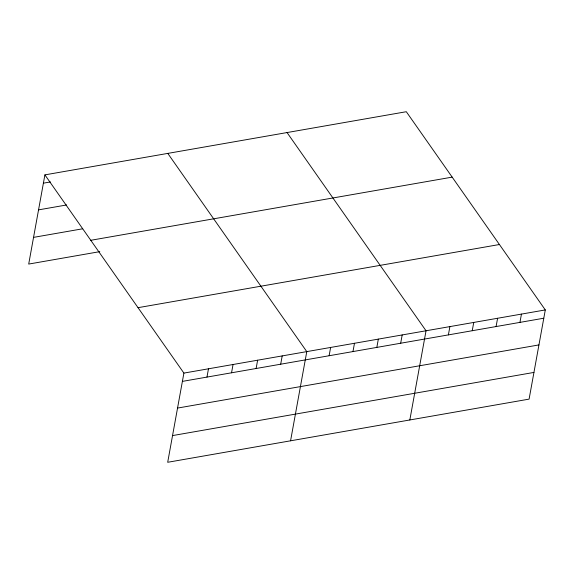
<?xml version="1.0" encoding="UTF-8"?>
<svg xmlns="http://www.w3.org/2000/svg" width="574" height="574" viewBox="0 0 574 574"><rect width="100%" height="100%" fill="white"/><g stroke="black" fill="none" stroke-linecap="round" stroke-linejoin="round"><path stroke-width="0.86" d="M44.908 174.876L183.902 373.093L167.694 462.285L529.092 399.124L545.3 309.931L406.306 111.715L44.908 174.876L28.7 264.069L99.79 251.649M206.97 377.089L208.477 368.795M231.544 372.791L233.051 364.504M256.119 368.501L257.626 360.207M280.693 364.203L282.2 355.909M290.566 440.81L306.781 351.618L167.787 153.402M329.124 355.737L330.631 347.449M352.974 351.568L354.481 343.281M376.831 347.399L378.338 339.112M400.681 343.23L402.187 334.943M409.829 419.967L426.037 330.775L287.043 132.558M448.387 334.893L449.894 326.606M472.237 330.724L473.744 322.437M496.087 326.556L497.593 318.269M519.944 322.387L521.45 314.1M43.402 183.171L50.426 181.944M38.551 209.869L66.634 204.961M33.55 237.378L82.699 228.782M90.778 240.291L452.176 177.129M138.033 307.678L499.43 244.517M183.902 373.093L545.3 309.931M182.396 381.387L543.793 318.218M177.545 408.078L538.943 344.917M172.544 435.587L533.942 372.426"/></g></svg>
